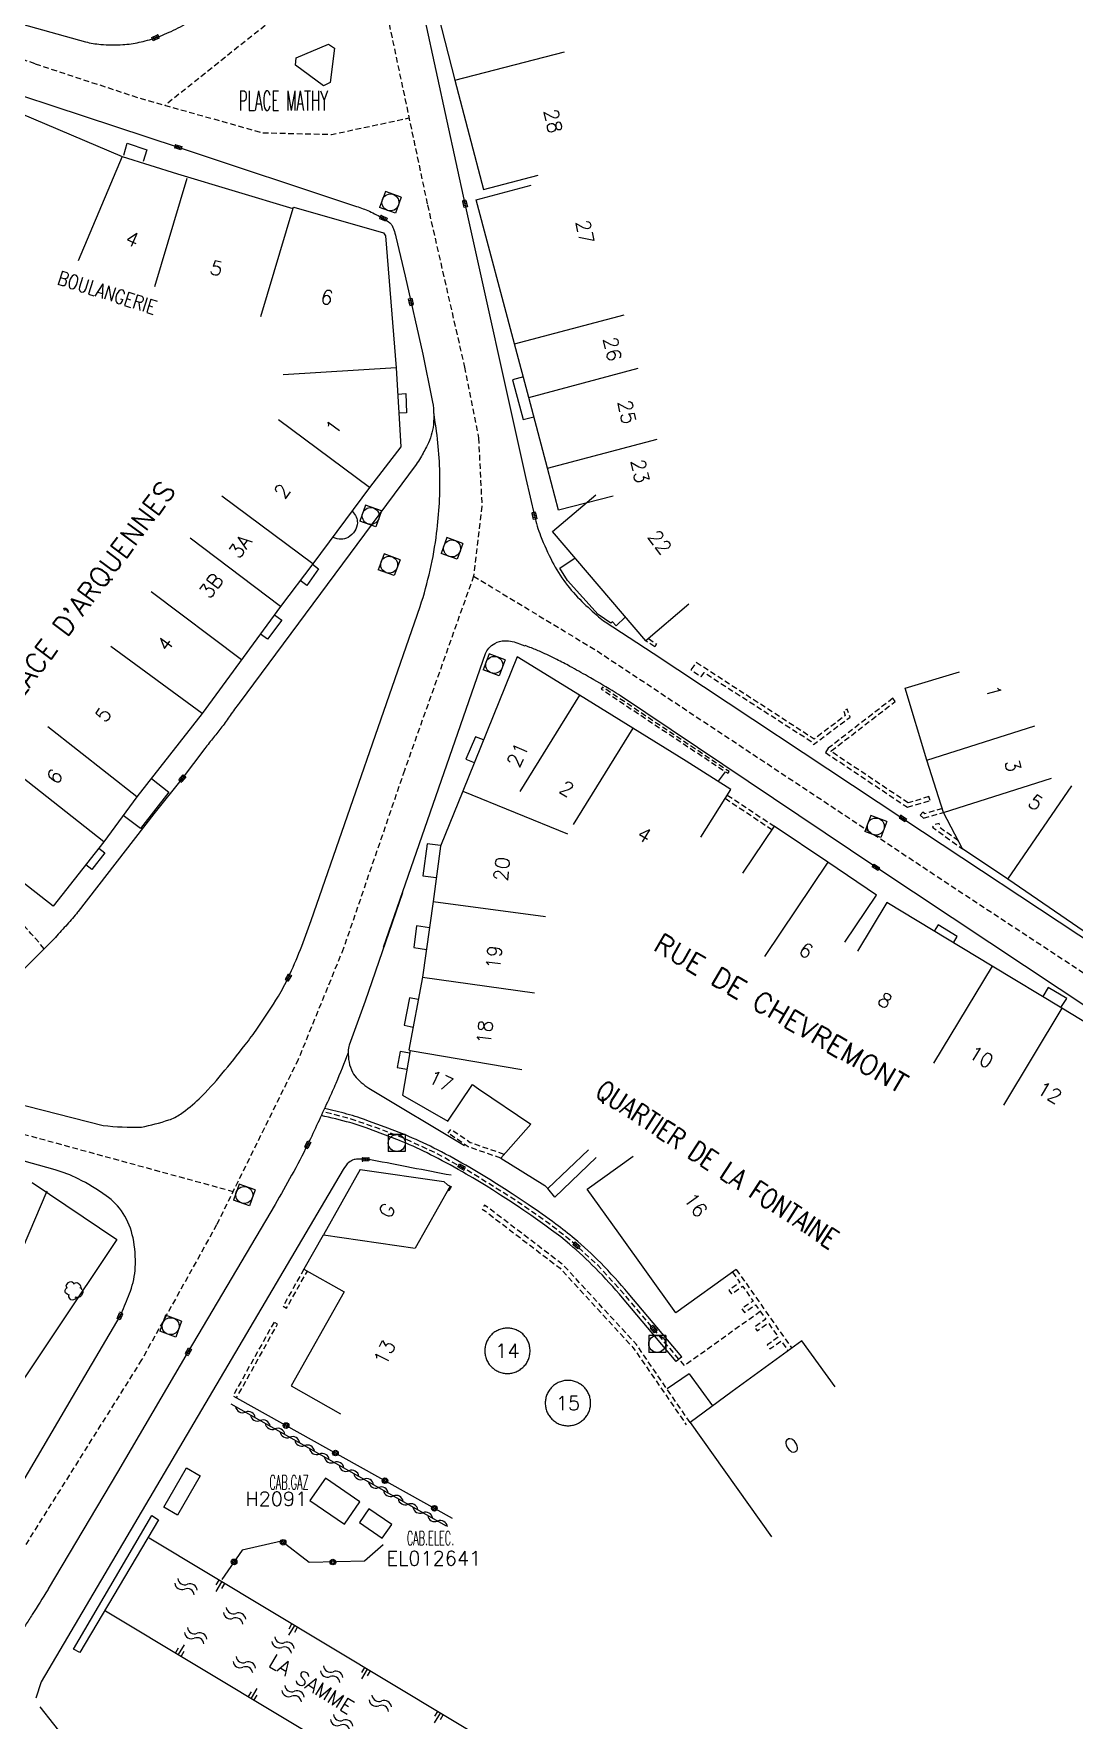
# Model space of a CAD drawing. Header units: millimetres. Extents: x 143000 to 144000, y 139000 to 140000.
# Drawn here: x 143335.3 to 143427.2, y 139594.8 to 139743.7 of the extents above; entities that cross this region are included whole.
import ezdxf
from ezdxf.enums import TextEntityAlignment as Align

# ---------------------------------------------------------------- set-up
doc = ezdxf.new("R2010")
doc.units = ezdxf.units.MM
doc.linetypes.add('DASHED', pattern=[0.75, 0.5, -0.25])
doc.layers.get('0').update_dxf_attribs({"linetype": 'CONTINUOUS'})
for name, color, linetype in [('W0001', 6, 'DASHED'), ('W0008', 7, 'CONTINUOUS'), ('W0100', 7, 'CONTINUOUS'), ('W0112', 1, 'DASHED'), ('W0120', 7, 'CONTINUOUS'), ('W0211', 2, 'CONTINUOUS'), ('W0300', 7, 'CONTINUOUS'), ('W0310', 3, 'CONTINUOUS'), ('W0322', 7, 'CONTINUOUS'), ('W0400', 7, 'CONTINUOUS'), ('W0420', 7, 'CONTINUOUS'), ('W0500', 5, 'DASHED'), ('W0515', 5, 'CONTINUOUS'), ('W0984', 7, 'CONTINUOUS'), ('W0989', 7, 'CONTINUOUS'), ('W0991', 7, 'CONTINUOUS'), ('W1102', 7, 'CONTINUOUS')]:
    doc.layers.add(name, color=color, linetype=linetype)
doc.styles.get("Standard").update_dxf_attribs({"font": 'romans.shx', "width": 0.85})

# ---------------------------------------------------------------- blocks, each defined once
blk = doc.blocks.new('T420')
for p, q in [((0.75, 0.75), (-0.75, 0.75)), ((-0.75, 0.75), (-0.75, -0.75)), ((0.75, 0.75), (0.75, -0.75)), ((0.75, -0.75), (-0.75, -0.75))]:
    blk.add_line(p, q)
blk.add_ellipse((0, 0), major_axis=(-0.53, 0.53), ratio=1, start_param=3.926991, end_param=10.210176)
blk = doc.blocks.new('T400')
for p, q in [((-0.15, 0.3), (0.15, 0.3)), ((-0.15, -0.25), (-0.15, 0.3)), ((-0.15, 0.15), (0.15, 0.15)), ((-0.15, 0), (0.15, 0)), ((0.15, 0.3), (0.15, -0.25)), ((-0.15, -0.15), (0.15, -0.15)), ((-0.15, -0.25), (-0.15, -0.3)), ((-0.15, -0.3), (0.15, -0.3)), ((0.15, -0.3), (0.15, -0.25))]:
    blk.add_line(p, q)
blk = doc.blocks.new('T300')
for p, q in [((-0.8, 0.51), (-0.86, 0.34)), ((-0.86, 0.34), (-0.86, 0.17)), ((-0.86, 0.17), (-0.74, 0.06)), ((-0.69, 0.63), (-0.8, 0.51)), ((-0.8, -0.06), (-0.74, 0.06)), ((-0.74, 0.06), (-0.69, 0.11)), ((-0.57, 0.69), (-0.69, 0.63)), ((-0.46, 0.69), (-0.57, 0.69)), ((-0.29, 0.63), (-0.46, 0.69)), ((-0.29, 0.63), (-0.17, 0.74)), ((-0.23, 0.57), (-0.29, 0.63)), ((-0.17, 0.74), (-0.06, 0.8)), ((-0.06, 0.8), (0.06, 0.8)), ((0.06, 0.8), (0.23, 0.74)), ((0.23, 0.74), (0.34, 0.63)), ((0.34, 0.63), (0.4, 0.51)), ((0.46, 0.46), (0.34, 0.46)), ((0.4, 0.51), (0.4, 0.46)), ((0.57, 0.4), (0.46, 0.46)), ((0.57, 0.4), (0.69, 0.29)), ((0.69, 0.29), (0.74, 0.17)), ((0.74, 0.06), (0.69, -0.17)), ((0.74, 0.17), (0.74, 0.06)), ((-0.8, -0.17), (-0.8, -0.06)), ((-0.8, -0.23), (-0.8, -0.17)), ((-0.74, -0.34), (-0.8, -0.23)), ((-0.69, -0.4), (-0.74, -0.34)), ((-0.51, -0.46), (-0.69, -0.4)), ((-0.4, -0.46), (-0.51, -0.46)), ((-0.4, -0.46), (-0.34, -0.46)), ((-0.34, -0.46), (-0.34, -0.4)), ((-0.34, -0.51), (-0.34, -0.46)), ((-0.29, -0.63), (-0.34, -0.51)), ((-0.17, -0.74), (-0.29, -0.63)), ((-0.06, -0.8), (-0.17, -0.74)), ((0.06, -0.8), (-0.06, -0.8)), ((0.17, -0.74), (0.06, -0.8)), ((0.23, -0.69), (0.17, -0.74)), ((0.29, -0.46), (0.23, -0.46)), ((0.29, -0.63), (0.23, -0.69)), ((0.46, -0.4), (0.29, -0.46)), ((0.34, -0.51), (0.29, -0.63)), ((0.34, -0.51), (0.34, -0.46)), ((0.57, -0.34), (0.46, -0.4)), ((0.63, -0.29), (0.57, -0.34)), ((0.69, -0.17), (0.63, -0.29))]:
    blk.add_line(p, q)
blk = doc.blocks.new('t211o')
at = {"color": 0, "linetype": 'Continuous'}
for p, q in [((-0.29, 0.5), (-0.29, 0)), ((0, 1), (0, 0)), ((0.29, 0.5), (0.29, 0))]:
    blk.add_line(p, q, dxfattribs=at)
blk = doc.blocks.new('t500o')
at = {"color": 0, "linetype": 'Continuous'}
for centre, start, end in [((-0.5, 0.625), 216.8699, 323.1301), ((0.5, -0.125), 36.8699, 143.1301), ((0.5, -0.625), 36.8699, 143.1301), ((-0.5, 0.125), 216.8699, 323.1301)]:
    blk.add_arc(centre, 0.625, start, end, dxfattribs=at)
blk = doc.blocks.new('t322o')
at = {"color": 0, "linetype": 'Continuous'}
for radius in [0.25, 0.15]:
    blk.add_circle((0, 0), radius, dxfattribs=at)
blk = doc.blocks.new('t310o')
at = {"color": 0, "linetype": 'Continuous'}
for centre, start, end in [((-0.5, 0.38), 216.8699, 323.1304), ((0.5, -0.37), 36.8699, 143.1303)]:
    blk.add_arc(centre, 0.625, start, end, dxfattribs=at)

msp = doc.modelspace()

# ---------------------------------------------------------------- linework, layer by layer
at = {"layer": 'W0001'}
msp.add_lwpolyline([(143372.33, 139761.16), (143367.9, 139756.43), (143365.14, 139751.93), (143370.08, 139728.6), (143373.35, 139714.29), (143374.59, 139708.04), (143374.88, 139702.01), (143374.15, 139695.83), (143368.05, 139678.68), (143362.67, 139662.98), (143358.67, 139653.17), (143351.47, 139638.57), (143344.85, 139626.65), (143325.15, 139595.26), (143309.08, 139568.52)], dxfattribs=at)
at = {"layer": 'W0001', "flags": 128}
for points in [[(143365.14, 139751.93), (143346.92, 139737.4)], [(143335.45, 139741.07), (143324.18, 139744.79), (143319.66, 139746.03), (143315.56, 139747.04), (143310.99, 139746.97), (143308.31, 139746.41)], [(143335.45, 139741.07), (143344.68, 139738.03), (143355.51, 139734.98), (143361.62, 139734.83), (143368.45, 139736.28)], [(143336.24, 139662.94), (143335.87, 139663.39), (143335.49, 139663.83), (143335.1, 139664.27), (143334.71, 139664.7), (143334.32, 139665.13), (143333.92, 139665.56), (143333.52, 139665.98), (143333.11, 139666.4), (143332.96, 139666.55), (143332.81, 139666.7), (143332.66, 139666.84), (143332.5, 139666.98), (143331.07, 139668.21), (143329.64, 139669.43), (143329.44, 139669.6), (143329.24, 139669.77), (143328.4, 139670.45), (143327.57, 139671.12), (143327.21, 139671.41), (143326.84, 139671.7), (143326.24, 139672.18), (143325.63, 139672.65), (143325.51, 139672.73), (143325.39, 139672.82), (143322.1, 139675.09), (143315.95, 139679.33), (143304.6, 139687.02), (143287.16, 139699.65)], [(143374.15, 139695.83), (143384.98, 139689.28), (143416.75, 139668.21), (143438.05, 139654.18), (143441.4, 139651.42), (143444.89, 139648.22), (143451.36, 139640.89), (143472.22, 139618.5), (143496.8, 139592.63), (143504.65, 139584.35), (143510.9, 139577.96), (143516.86, 139572.22), (143521.37, 139568.44), (143525.66, 139565.02), (143532.49, 139559.86), (143540.27, 139555.21), (143547.47, 139551.07), (143558.59, 139545.47), (143602.58, 139522.29), (143681.17, 139481.38), (143697.75, 139471.5), (143702.98, 139467.28), (143708.29, 139462.92), (143713.67, 139457.4), (143721.88, 139448.39), (143736.21, 139431.97), (143746.24, 139420.92), (143751.76, 139416.05), (143756.2, 139412.93), (143761.72, 139409.66), (143766.38, 139407.55), (143771.61, 139406.1), (143776.92, 139405.23), (143786.52, 139404.36), (143800.62, 139403.12), (143813.93, 139401.3), (143825.33, 139395.74)], [(143300.39, 139651.06), (143310.21, 139651.06), (143317.84, 139650.55), (143324.67, 139649.24), (143352.92, 139641.52)], [(143399.46, 139630.92), (143392.77, 139626.13), (143389.92, 139629.52), (143387.55, 139632.33), (143385.14, 139634.97), (143382.83, 139637.1), (143380.79, 139638.69), (143377.79, 139640.77), (143373.67, 139643.34), (143370.81, 139644.9), (143368.02, 139646.2), (143365.51, 139647.15), (143363.36, 139647.9), (143360.86, 139648.55)]]:
    msp.add_lwpolyline(points, dxfattribs=at)
at = {"layer": 'W0008', "flags": 128}
for points in [[(143802.51, 139956.29, 0.000002), (143824.96, 139979.62, 0.000766)], [(143324.36, 139747.37), (143339.9, 139743.01, 0.049524), (143341.24, 139742.78, 0.034255), (143343.2, 139742.76, 0.03637), (143344.62, 139742.96, 0.034532), (143346.08, 139743.37, 0.024607), (143347.66, 139744.02, 0.022367), (143349.32, 139744.91, 0.01863), (143352.19, 139746.75, 0.022585), (143354.43, 139748.46, 0.005573), (143357.04, 139750.7, 0.00775), (143358.87, 139752.36, 0.002896), (143363.18, 139756.43, 0.007561), (143364.8, 139758.02), (143369.86, 139763.15)], [(143363.46, 139701.54, -0.099764), (143363.79, 139701.06, -0.111195), (143363.89, 139700.54, -0.132419), (143363.66, 139699.82, -0.122275), (143363.07, 139699.26, -0.128013), (143362.45, 139699.1, -0.114743), (143361.76, 139699.25)], [(143366.2, 139663.09), (143375.21, 139689, -0.10031), (143375.49, 139689.47, -0.078549), (143376.02, 139689.9, -0.135149), (143376.91, 139690.13, -0.092479), (143378.2, 139689.87), (143378.69, 139689.68)], [(143367.88, 139667.88), (143364.58, 139658.3), (143363.18, 139654.44, 0.083123), (143363.08, 139653.86, 0.051643), (143363.16, 139652.92, 0.071018), (143363.46, 139652.05, 0.083109), (143363.93, 139651.42, 0.019675), (143364.56, 139650.87, 0.038514), (143364.9, 139650.62), (143373.36, 139645.56)], [(143363.08, 139653.74, -0.005183), (143361.99, 139651.05, -0.009719), (143361.36, 139649.64, -0.000599), (143359.65, 139645.94, -0.007349), (143359.5, 139645.64, -0.008216), (143358.09, 139642.94, -0.008457), (143356.63, 139640.37), (143348.97, 139627.37), (143342.71, 139616.72), (143336.61, 139606.42, -0.005363), (143336.56, 139606.34, -0.000198), (143335.2, 139604.16, -0.010902), (143334.59, 139603.22, -0.006012), (143333.42, 139601.56)], [(143392.53, 139626.92), (143387.8, 139632.54), (143387.51, 139632.88), (143387.21, 139633.22), (143386.91, 139633.56), (143386.61, 139633.89), (143386.31, 139634.22), (143386, 139634.55), (143385.68, 139634.88), (143385.37, 139635.2), (143385.09, 139635.48), (143384.81, 139635.76), (143384.52, 139636.03), (143384.23, 139636.3), (143383.94, 139636.57), (143383.64, 139636.83), (143383.34, 139637.09), (143383.04, 139637.35), (143382.84, 139637.52), (143382.64, 139637.68), (143382.44, 139637.84), (143382.24, 139638.01), (143382.04, 139638.16), (143381.83, 139638.32), (143381.62, 139638.48), (143381.42, 139638.63), (143381.11, 139638.86), (143380.81, 139639.08), (143380.5, 139639.3), (143380.2, 139639.52), (143379.89, 139639.73), (143379.58, 139639.95), (143379.27, 139640.16), (143378.96, 139640.37), (143378.27, 139640.84), (143377.57, 139641.3), (143376.87, 139641.75), (143376.17, 139642.2), (143375.59, 139642.56), (143375.01, 139642.92), (143374.42, 139643.27), (143373.83, 139643.62), (143373.48, 139643.82), (143373.12, 139644.02), (143372.76, 139644.22), (143372.41, 139644.42), (143372.05, 139644.62), (143371.68, 139644.81), (143371.32, 139645), (143370.96, 139645.19), (143370.65, 139645.34), (143370.34, 139645.5), (143370.02, 139645.65), (143369.71, 139645.8), (143369.39, 139645.95), (143369.08, 139646.09), (143368.76, 139646.23), (143368.44, 139646.37), (143368.14, 139646.5), (143367.83, 139646.62), (143366.36, 139647.18), (143364.89, 139647.73), (143364.66, 139647.82), (143364.42, 139647.9), (143364.18, 139647.98), (143363.94, 139648.06), (143363.7, 139648.14), (143363.45, 139648.21), (143363.21, 139648.28), (143362.97, 139648.35), (143362.72, 139648.42), (143362.48, 139648.49), (143362.23, 139648.55), (143361.99, 139648.61), (143361.74, 139648.67), (143361.5, 139648.73), (143361.25, 139648.78), (143361, 139648.83, 0.012676), (143361, 139648.83, 0.012676)], [(143309.89, 139572.5), (143318.94, 139587.74), (143319.71, 139589.18, 0.010529), (143320.12, 139589.96, 0.026535), (143320.25, 139590.28, 0.027654), (143320.35, 139590.61, 0.011736), (143320.52, 139591.4), (143320.8, 139592.82), (143339.53, 139624.71), (143342.94, 139630.51, 0.034209), (143343.16, 139630.97, 0.009146), (143343.86, 139632.72, 0.077237), (143344.29, 139634.81, 0.062995), (143344.09, 139637.41, 0.09104), (143343.21, 139639.58, 0.098258), (143341.72, 139641.14, 0.036491), (143339.25, 139642.63, 0.048643), (143337.23, 139643.41), (143322.57, 139647.52), (143321.71, 139647.71), (143316.49, 139648.44)], [(143372.16, 139642.94, -0.000387), (143365.21, 139644.28, 0.031122), (143364.61, 139644.35, 0.015683), (143363.82, 139644.35, 0.056555), (143363.6, 139644.32, 0.121467), (143363.15, 139644.08, 0.076885), (143362.64, 139643.46), (143335.99, 139598.21), (143335.52, 139596.79)]]:
    msp.add_lwpolyline(points, format="xyb", dxfattribs=at)
at = {"layer": 'W0008'}
for points in [[(143374.8, 139758.83), (143371.92, 139755.62, 0.051024), (143371.09, 139754.47, 0.033698), (143370.14, 139752.54, 0.039352), (143369.7, 139751.18, 0.041476), (143369.49, 139749.84, 0.035346), (143369.5, 139747.4, 0.034948), (143369.85, 139744.95), (143371.79, 139736), (143373.39, 139728.71), (143378.77, 139704.45), (143379.52, 139701.15, 0.036799), (143380.07, 139699.38, 0.027363), (143381.1, 139697.11, 0.039544), (143382.27, 139695.24, 0.03993), (143383.71, 139693.6, 0.012981), (143385.18, 139692.25, 0.034439), (143385.78, 139691.79), (143389.99, 139689.02), (143412.04, 139674.44), (143429.3, 139663.01)], [(143323.24, 139741.9), (143348.07, 139733.7), (143363.83, 139728.48, -0.025506), (143364.95, 139728.04, -0.022358), (143366.18, 139727.42, -0.044477), (143366.75, 139727.03, -0.099476), (143366.95, 139726.79, -0.038479), (143367.11, 139726.41, -0.024812), (143367.29, 139725.79), (143368.11, 139722.31), (143369.66, 139715.44), (143370.48, 139711.49, -0.076327), (143370.6, 139709.2, -0.092392), (143370.06, 139707.38, -0.015263), (143369.47, 139706.28, -0.026974), (143369.08, 139705.69), (143355.41, 139687.24), (143353.46, 139684.63, 0.006397), (143352.67, 139683.54, -0.006885), (143351.94, 139682.53, -0.011696), (143351.2, 139681.59, 0.011199), (143350.43, 139680.61), (143348.44, 139677.98), (143345.93, 139674.84), (143339.25, 139666.22, -0.01091), (143339.2, 139666.17, -0.000505), (143338.29, 139665.08, 0.032218), (143337.24, 139663.94), (143337.23, 139663.96, 0.224297), (143337.24, 139663.94, -0.546115), (143337.24, 139663.94), (143327.98, 139654.68)], [(143323.91, 139651.81), (143341.44, 139647.34, 0.322697), (143341.45, 139647.34, -0.033416), (143341.46, 139647.35), (143341.46, 139647.35, 0.042316), (143344.83, 139647.2, 0.0339), (143347.25, 139647.83, 0.073305), (143348.29, 139648.35, 0.039229), (143349.92, 139649.7, 0.027678), (143351.94, 139651.89, 0.007302), (143353.99, 139654.46, 0.013053), (143355.08, 139655.93, 0.015535), (143356.92, 139658.76, 0.028221), (143357.8, 139660.4, 0.012572), (143358.86, 139662.86, 0.012298), (143359.82, 139665.43), (143369.44, 139693.16, 0.047464), (143370.89, 139699.63, 0.03779), (143371.17, 139704.95, 0.03869), (143370.63, 139710.24, -5.227727)], [(143498.02, 139587.04), (143479.6, 139606.6), (143442.74, 139645.75), (143439.93, 139648.63, 0.009673), (143438.65, 139649.9, 0.007891), (143437.02, 139651.4, 0.015647), (143435.3, 139652.84, 0.012507), (143433.05, 139654.52, 0.002765), (143430.36, 139656.41, 0.005213), (143428.91, 139657.38), (143419.71, 139663.46), (143409.67, 139670.13), (143387.11, 139685.28, 0.013434), (143386.38, 139685.74, 0.004581), (143384.21, 139687, 0.005693), (143382.66, 139687.87, 0.007782), (143381.51, 139688.47, 0.010541), (143380.08, 139689.15, 0.016381), (143379.13, 139689.54), (143378.7, 139689.7)]]:
    msp.add_lwpolyline(points, format="xyb", dxfattribs=at)
at = {"layer": 'W0008', "flags": 128}
msp.add_lwpolyline([(143361.48, 139739.41), (143360.89, 139739.12), (143358.43, 139740.95), (143358.49, 139741.6), (143361.33, 139742.8), (143361.87, 139742.43)], close=True, dxfattribs=at)
for points in [[(143343.27, 139732.99), (143343.58, 139734.05), (143345.31, 139733.46), (143344.98, 139732.45)], [(143387.54, 139692.2), (143386.74, 139691.45), (143386.4, 139691.79), (143386.26, 139691.69), (143385.16, 139692.45), (143382.45, 139695.45), (143381.76, 139696.53), (143383.11, 139697.46)], [(143395.77, 139677.72), (143396.39, 139678.56)], [(143392.04, 139626.5), (143387.3, 139632.12), (143387.02, 139632.46), (143386.72, 139632.79), (143386.43, 139633.13), (143386.13, 139633.46), (143385.83, 139633.78), (143385.53, 139634.11), (143385.22, 139634.43), (143384.91, 139634.74), (143384.63, 139635.02), (143384.35, 139635.29), (143384.07, 139635.56), (143383.79, 139635.83), (143383.5, 139636.09), (143383.21, 139636.35), (143382.92, 139636.6), (143382.62, 139636.85), (143382.23, 139637.18), (143381.84, 139637.5), (143381.44, 139637.81), (143381.03, 139638.11), (143380.43, 139638.55), (143379.82, 139638.99), (143379.21, 139639.41), (143378.59, 139639.84), (143377.91, 139640.3), (143377.22, 139640.75), (143376.52, 139641.2), (143375.82, 139641.65), (143375.25, 139642.01), (143374.67, 139642.36), (143374.09, 139642.71), (143373.51, 139643.05), (143373.16, 139643.26), (143372.8, 139643.46), (143372.45, 139643.66), (143372.09, 139643.85), (143371.74, 139644.04), (143371.38, 139644.23), (143371.02, 139644.42), (143370.66, 139644.61), (143370.36, 139644.76), (143370.05, 139644.91), (143369.74, 139645.06), (143369.43, 139645.21), (143369.12, 139645.36), (143368.81, 139645.5), (143368.5, 139645.64), (143368.19, 139645.78), (143367.89, 139645.9), (143367.6, 139646.01), (143366.13, 139646.57), (143364.67, 139647.12), (143364.49, 139647.19), (143364.31, 139647.25), (143364.14, 139647.31), (143363.96, 139647.37), (143363.78, 139647.43), (143363.6, 139647.48), (143363.42, 139647.53), (143363.24, 139647.59), (143362.93, 139647.67), (143362.61, 139647.75), (143362.29, 139647.84), (143361.98, 139647.92), (143361.66, 139647.99), (143361.34, 139648.07), (143361.02, 139648.14), (143360.7, 139648.22)], [(143381.31, 139641.02), (143384.98, 139644.51)], [(143336.47, 139641.54), (143333.3, 139634.05), (143300.54, 139643.09)], [(143381.31, 139641.02), (143380.7, 139641.78)], [(143392.53, 139626.92), (143392.04, 139626.5)], [(143393.17, 139625.42), (143391.23, 139624.08)], [(143393.17, 139625.42), (143395.25, 139622.59)], [(143363.96, 139580.89), (143350.65, 139586.76), (143338.31, 139592.95), (143335.88, 139596.02)]]:
    msp.add_lwpolyline(points, dxfattribs=at)
at = {"layer": 'W0008'}
for points in [[(143378.55, 139713.43), (143377.59, 139713.17), (143378.53, 139709.66), (143379.48, 139709.91)], [(143367.46, 139711.91), (143368.16, 139711.95), (143368.23, 139710.26), (143367.56, 139710.22)], [(143359.93, 139696.89), (143360.47, 139696.49), (143359.42, 139695.02), (143358.85, 139695.45)], [(143356.58, 139692.42), (143357.22, 139691.94), (143355.96, 139690.26), (143355.33, 139690.72)], [(143375.02, 139681.37), (143374.32, 139681.65), (143373.47, 139679.67), (143374.21, 139679.37)], [(143345.71, 139677.97), (143347.25, 139676.77), (143344.76, 139673.56), (143343.22, 139674.69)], [(143341.08, 139671.82), (143341.6, 139671.41), (143340.44, 139669.95), (143339.92, 139670.35)], [(143371.23, 139672.06), (143370.06, 139672.21), (143369.68, 139669.38), (143370.86, 139669.23)], [(143370.26, 139664.8), (143369.11, 139664.96), (143368.87, 139663.04), (143369.99, 139662.88)], [(143416.51, 139663.46), (143416.84, 139664.02), (143415.16, 139665.04), (143414.82, 139664.48)], [(143426, 139657.76), (143426.52, 139658.56), (143424.88, 139659.53), (143424.39, 139658.71)], [(143369.27, 139658.45), (143368.49, 139658.6), (143368.01, 139656.18), (143368.82, 139656.03)], [(143368.51, 139653.71), (143367.67, 139653.86), (143367.42, 139652.46), (143368.27, 139652.31)]]:
    msp.add_lwpolyline(points, dxfattribs=at)
at = {"layer": 'W0100', "flags": 128}
for points in [[(143375.2, 139756.68), (143372.09, 139753.37), (143371.31, 139749.82), (143371.5, 139745.5), (143371.02, 139745.36), (143372.51, 139739.62), (143375.03, 139729.98), (143379.86, 139731.24)], [(143323.16, 139741.08), (143328.1, 139739.09), (143334.13, 139736.7), (143343.14, 139732.88), (143348.03, 139731.34), (143358.21, 139728.3), (143358.28, 139728.41), (143366.2, 139726.15), (143366.39, 139725.87), (143367.32, 139714.21), (143367.74, 139707.25), (143364.96, 139703.65), (143359.96, 139696.92), (143357.12, 139693.16), (143350.2, 139683.71), (143344.44, 139676.35), (143341.52, 139672.37), (143337.03, 139666.69), (143333.11, 139669.8)], [(143386.48, 139702.9), (143381.64, 139701.65), (143380.68, 139705.37), (143379.03, 139711.61), (143377.77, 139716.33), (143374.39, 139729.06), (143379.22, 139730.34)], [(143393.16, 139693.36), (143389.36, 139690.12), (143381.13, 139699.78), (143384.94, 139703.02)], [(143394.21, 139672.78), (143396.87, 139677.01), (143392.91, 139679.49), (143383.51, 139685.32), (143378.01, 139688.71), (143373.19, 139676.86), (143371.22, 139672.01), (143370.58, 139667.1), (143369.64, 139660.44), (143368.44, 139654.02), (143368.55, 139653.95), (143367.88, 139650), (143371.87, 139647.73)], [(143430.87, 139668.58), (143428.04, 139664.46), (143421.3, 139669.08), (143417.31, 139671.76), (143415.63, 139674.97), (143414.16, 139679.59), (143412.26, 139685.94), (143417.05, 139687.38)], [(143371.87, 139647.73), (143374.05, 139650.95), (143374.58, 139650.58), (143379.2, 139647.45), (143376.57, 139644.45), (143380.43, 139642.04), (143380.7, 139641.78), (143384.29, 139645.18)], [(143397.34, 139634.63), (143391.99, 139630.8), (143386.96, 139637.82), (143384.18, 139641.71), (143388.24, 139644.62)], [(143364.14, 139643.45), (143360.9, 139637.68)], [(143364.14, 139643.45), (143371.52, 139642.4), (143371.84, 139642.11), (143372.08, 139641.98)], [(143372.08, 139641.98), (143369, 139636.5)], [(143360.87, 139637.66), (143359.18, 139634.65), (143362.73, 139632.64), (143358.05, 139624.35), (143362.4, 139621.89)], [(143360.9, 139637.68), (143369, 139636.5)], [(143403.12, 139628.32), (143396.97, 139623.85), (143393.26, 139621.13), (143400.45, 139611.03)], [(143406.06, 139624.27), (143403.12, 139628.32), (143403.12, 139628.32)]]:
    msp.add_lwpolyline(points, dxfattribs=at)
at = {"layer": 'W0100'}
for points in [[(143406.92, 139663.53), (143409.71, 139667.68), (143405.41, 139670.57), (143400.68, 139673.76), (143397.89, 139669.61)], [(143429.12, 139650), (143431.71, 139654.28), (143426.09, 139657.68), (143419.92, 139661.41), (143410.62, 139667.01), (143408.04, 139662.73)], [(143335.2, 139642.3), (143342.65, 139637.28), (143331.8, 139621.07)]]:
    msp.add_lwpolyline(points, dxfattribs=at)
at = {"layer": 'W0100', "flags": 128}
for points in [[(143348.02, 139612.93), (143346.8, 139613.63), (143348.81, 139617.11), (143350.03, 139616.41)], [(143361.07, 139616.2), (143359.71, 139614.23), (143362.75, 139612.13), (143364.1, 139614.1)], [(143364.07, 139612.3), (143366.09, 139610.91), (143366.93, 139612.1), (143364.91, 139613.48)]]:
    msp.add_lwpolyline(points, close=True, dxfattribs=at)
at = {"layer": 'W0112'}
for points in [[(143389.6, 139690.32), (143390.3, 139689.85), (143390.14, 139689.6), (143389.36, 139690.12)], [(143415.53, 139675.31), (143413.97, 139674.86), (143413.8, 139674.99), (143413.58, 139674.72), (143413.88, 139674.47), (143415.63, 139674.97)]]:
    msp.add_lwpolyline(points, dxfattribs=at)
at = {"layer": 'W0112', "flags": 128}
for points in [[(143393.58, 139687.91), (143393.58, 139687.91), (143393.33, 139687.57), (143394.25, 139686.95), (143394.5, 139687.32), (143403.95, 139681.25), (143404.16, 139680.97), (143407.38, 139683.39), (143407.13, 139684.09), (143406.8, 139683.97), (143406.96, 139683.52), (143404.21, 139681.45), (143393.81, 139688.2), (143393.58, 139687.91)], [(143396.61, 139678.43), (143396.7, 139678.58), (143396.29, 139678.86), (143385.53, 139686.04), (143385.42, 139685.87), (143396.6, 139678.43)], [(143396.36, 139676.22), (143400.49, 139673.46)], [(143396.55, 139676.51), (143400.68, 139673.76)], [(143416.95, 139672.46), (143415.33, 139673.62), (143415.26, 139674), (143414.83, 139673.9), (143414.66, 139673.67), (143415.12, 139673.34), (143417.31, 139671.76)], [(143371.91, 139646.65), (143372.14, 139646.98)], [(143376.57, 139644.45), (143373.67, 139645.46), (143371.91, 139646.65)], [(143376.85, 139644.78), (143373.86, 139645.82), (143372.14, 139646.98)], [(143371.88, 139641.63), (143371.96, 139641.59)], [(143372.16, 139641.94), (143371.96, 139641.59)], [(143372.08, 139641.98), (143372.16, 139641.94)], [(143393.26, 139621.13), (143388.54, 139627.99), (143382.06, 139635.03), (143375.41, 139640.1), (143375.11, 139640.29), (143374.9, 139639.94), (143375.19, 139639.77), (143381.79, 139634.73), (143388.22, 139627.74), (143392.93, 139620.9)], [(143359.18, 139634.65), (143357.33, 139631.39), (143357.64, 139631.22), (143359.48, 139634.48)], [(143397.02, 139634.4), (143397.66, 139633.48), (143396.68, 139632.79), (143396.91, 139632.47), (143397.89, 139633.16), (143398.82, 139631.84), (143397.83, 139631.15), (143398.06, 139630.82), (143399.05, 139631.51), (143399.94, 139630.24), (143398.96, 139629.55), (143399.19, 139629.22), (143400.17, 139629.91), (143401.06, 139628.65), (143400.08, 139627.96), (143400.31, 139627.63), (143401.29, 139628.32), (143401.91, 139627.44)], [(143397.34, 139634.63), (143402.23, 139627.67)]]:
    msp.add_lwpolyline(points, dxfattribs=at)
at = {"layer": 'W0112'}
msp.add_lwpolyline([(143414.45, 139676.03), (143414.35, 139676.37), (143412.51, 139675.81), (143405.7, 139680.36), (143405.72, 139680.4), (143411.37, 139684.77), (143411.16, 139685.05), (143405.46, 139680.64), (143405.22, 139680.26), (143412.45, 139675.43)], close=True, dxfattribs=at)
at = {"layer": 'W0112', "flags": 128}
msp.add_lwpolyline([(143356.54, 139629.98), (143352.92, 139623.46), (143353.23, 139623.29), (143356.85, 139629.81)], close=True, dxfattribs=at)
at = {"layer": 'W0120', "flags": 128}
msp.add_lwpolyline([(143339.4, 139600.82), (143338.83, 139601.1), (143345.76, 139612.9), (143346.34, 139612.53)], close=True, dxfattribs=at)
at = {"layer": 'W0310'}
msp.add_lwpolyline([(143352.71, 139622.77), (143371.73, 139611.98)], dxfattribs=at)
at = {"layer": 'W0322'}
for points in [[(143353.23, 139623.29), (143372.26, 139612.67)], [(143366.17, 139610.33), (143364.52, 139608.86), (143359.65, 139608.76), (143357.2, 139610.64), (143353.73, 139609.86), (143351.94, 139607.26)]]:
    msp.add_lwpolyline(points, dxfattribs=at)
at = {"layer": 'W0515', "flags": 128}
for points in [[(143345.51, 139610.92), (143377.37, 139591.77)], [(143341.65, 139604.5), (143373.51, 139585.35)]]:
    msp.add_lwpolyline(points, dxfattribs=at)
at = {"layer": 'W1102', "flags": 128}
for points in [[(143372.51, 139739.62), (143382.19, 139742.13)], [(143343.14, 139732.88), (143339.24, 139723.68)], [(143348.84, 139730.95), (143345.98, 139721.37)], [(143358.21, 139728.3), (143355.35, 139718.72)], [(143377.77, 139716.33), (143387.43, 139718.9)], [(143367.32, 139714.21), (143357.34, 139713.61)], [(143379.03, 139711.61), (143388.69, 139714.19)], [(143364.96, 139703.65), (143356.94, 139709.62)], [(143380.68, 139705.37), (143390.35, 139707.93)], [(143359.96, 139696.92), (143351.93, 139702.89)], [(143357.12, 139693.16), (143349.14, 139699.18)], [(143353.66, 139688.44), (143345.68, 139694.45)], [(143350.2, 139683.71), (143342.14, 139689.62)], [(143383.51, 139685.32), (143378.24, 139676.83)], [(143344.44, 139676.35), (143336.57, 139682.52)], [(143388.21, 139682.41), (143382.94, 139673.91)], [(143414.16, 139679.59), (143423.68, 139682.62)], [(143341.52, 139672.37), (143333.68, 139678.57)], [(143415.63, 139674.97), (143425.16, 139678.01)], [(143421.3, 139669.08), (143426.96, 139677.33)], [(143373.19, 139676.86), (143382.45, 139673.08)], [(143405.41, 139670.57), (143399.84, 139662.27)], [(143370.58, 139667.1), (143380.49, 139665.8)], [(143419.92, 139661.41), (143414.75, 139652.85)], [(143369.64, 139660.44), (143379.54, 139659.04)], [(143426.09, 139657.68), (143420.92, 139649.12)], [(143368.55, 139653.95), (143378.41, 139652.29)]]:
    msp.add_lwpolyline(points, dxfattribs=at)
for points in [[(143379.14, 139627.44), (143379.14, 139627.54), (143379.13, 139627.64), (143379.12, 139627.74), (143379.1, 139627.83), (143379.08, 139627.93), (143379.06, 139628.02), (143379.03, 139628.12), (143378.99, 139628.21), (143378.95, 139628.3), (143378.91, 139628.39), (143378.86, 139628.47), (143378.81, 139628.55), (143378.75, 139628.63), (143378.69, 139628.71), (143378.62, 139628.79), (143378.56, 139628.86), (143378.49, 139628.93), (143378.41, 139628.99), (143378.33, 139629.05), (143378.25, 139629.11), (143378.17, 139629.16), (143378.09, 139629.21), (143378, 139629.25), (143377.91, 139629.29), (143377.82, 139629.33), (143377.72, 139629.36), (143377.63, 139629.38), (143377.53, 139629.4), (143377.44, 139629.42), (143377.34, 139629.43), (143377.24, 139629.44), (143377.14, 139629.44), (143377.04, 139629.44), (143376.95, 139629.43), (143376.85, 139629.42), (143376.75, 139629.4), (143376.66, 139629.38), (143376.56, 139629.36), (143376.47, 139629.33), (143376.38, 139629.29), (143376.29, 139629.25), (143376.2, 139629.21), (143376.11, 139629.16), (143376.03, 139629.11), (143375.95, 139629.05), (143375.87, 139628.99), (143375.8, 139628.93), (143375.73, 139628.86), (143375.66, 139628.79), (143375.6, 139628.71), (143375.54, 139628.63), (143375.48, 139628.55), (143375.43, 139628.47), (143375.38, 139628.39), (143375.33, 139628.3), (143375.29, 139628.21), (143375.26, 139628.12), (143375.23, 139628.02), (143375.2, 139627.93), (143375.18, 139627.83), (143375.16, 139627.74), (143375.15, 139627.64), (143375.14, 139627.54), (143375.14, 139627.44), (143375.14, 139627.35), (143375.15, 139627.25), (143375.16, 139627.15), (143375.18, 139627.05), (143375.2, 139626.96), (143375.23, 139626.86), (143375.26, 139626.77), (143375.29, 139626.68), (143375.33, 139626.59), (143375.38, 139626.5), (143375.43, 139626.42), (143375.48, 139626.33), (143375.54, 139626.25), (143375.6, 139626.17), (143375.66, 139626.1), (143375.73, 139626.03), (143375.8, 139625.96), (143375.87, 139625.9), (143375.95, 139625.84), (143376.03, 139625.78), (143376.11, 139625.73), (143376.2, 139625.68), (143376.29, 139625.64), (143376.38, 139625.6), (143376.47, 139625.56), (143376.56, 139625.53), (143376.66, 139625.5), (143376.75, 139625.48), (143376.85, 139625.47), (143376.95, 139625.45), (143377.04, 139625.45), (143377.14, 139625.44), (143377.24, 139625.45), (143377.34, 139625.45), (143377.44, 139625.47), (143377.53, 139625.48), (143377.63, 139625.5), (143377.72, 139625.53), (143377.82, 139625.56), (143377.91, 139625.6), (143378, 139625.64), (143378.09, 139625.68), (143378.17, 139625.73), (143378.25, 139625.78), (143378.33, 139625.84), (143378.41, 139625.9), (143378.49, 139625.96), (143378.56, 139626.03), (143378.62, 139626.1), (143378.69, 139626.17), (143378.75, 139626.25), (143378.81, 139626.33), (143378.86, 139626.42), (143378.91, 139626.5), (143378.95, 139626.59), (143378.99, 139626.68), (143379.03, 139626.77), (143379.06, 139626.86), (143379.08, 139626.96), (143379.1, 139627.05), (143379.12, 139627.15), (143379.13, 139627.25), (143379.14, 139627.35), (143379.14, 139627.44)], [(143384.48, 139622.83), (143384.48, 139622.93), (143384.47, 139623.02), (143384.46, 139623.12), (143384.44, 139623.22), (143384.42, 139623.31), (143384.4, 139623.41), (143384.37, 139623.5), (143384.33, 139623.59), (143384.29, 139623.68), (143384.25, 139623.77), (143384.2, 139623.86), (143384.15, 139623.94), (143384.09, 139624.02), (143384.03, 139624.1), (143383.96, 139624.17), (143383.9, 139624.24), (143383.83, 139624.31), (143383.75, 139624.37), (143383.67, 139624.43), (143383.59, 139624.49), (143383.51, 139624.54), (143383.42, 139624.59), (143383.34, 139624.64), (143383.25, 139624.68), (143383.16, 139624.71), (143383.06, 139624.74), (143382.97, 139624.77), (143382.87, 139624.79), (143382.78, 139624.81), (143382.68, 139624.82), (143382.58, 139624.83), (143382.48, 139624.83), (143382.38, 139624.83), (143382.29, 139624.82), (143382.19, 139624.81), (143382.09, 139624.79), (143382, 139624.77), (143381.9, 139624.74), (143381.81, 139624.71), (143381.72, 139624.68), (143381.63, 139624.64), (143381.54, 139624.59), (143381.45, 139624.54), (143381.37, 139624.49), (143381.29, 139624.43), (143381.21, 139624.37), (143381.14, 139624.31), (143381.07, 139624.24), (143381, 139624.17), (143380.94, 139624.1), (143380.88, 139624.02), (143380.82, 139623.94), (143380.77, 139623.86), (143380.72, 139623.77), (143380.67, 139623.68), (143380.63, 139623.59), (143380.6, 139623.5), (143380.57, 139623.41), (143380.54, 139623.31), (143380.52, 139623.22), (143380.5, 139623.12), (143380.49, 139623.02), (143380.48, 139622.93), (143380.48, 139622.83), (143380.48, 139622.73), (143380.49, 139622.63), (143380.5, 139622.53), (143380.52, 139622.44), (143380.54, 139622.34), (143380.57, 139622.25), (143380.6, 139622.15), (143380.63, 139622.06), (143380.67, 139621.97), (143380.72, 139621.89), (143380.77, 139621.8), (143380.82, 139621.72), (143380.88, 139621.64), (143380.94, 139621.56), (143381, 139621.49), (143381.07, 139621.41), (143381.14, 139621.35), (143381.21, 139621.28), (143381.29, 139621.22), (143381.37, 139621.17), (143381.45, 139621.11), (143381.54, 139621.06), (143381.63, 139621.02), (143381.72, 139620.98), (143381.81, 139620.95), (143381.9, 139620.91), (143382, 139620.89), (143382.09, 139620.87), (143382.19, 139620.85), (143382.29, 139620.84), (143382.38, 139620.83), (143382.48, 139620.83), (143382.58, 139620.83), (143382.68, 139620.84), (143382.78, 139620.85), (143382.87, 139620.87), (143382.97, 139620.89), (143383.06, 139620.91), (143383.16, 139620.95), (143383.25, 139620.98), (143383.34, 139621.02), (143383.42, 139621.06), (143383.51, 139621.11), (143383.59, 139621.17), (143383.67, 139621.22), (143383.75, 139621.28), (143383.83, 139621.35), (143383.9, 139621.41), (143383.96, 139621.49), (143384.03, 139621.56), (143384.09, 139621.64), (143384.15, 139621.72), (143384.2, 139621.8), (143384.25, 139621.89), (143384.29, 139621.97), (143384.33, 139622.06), (143384.37, 139622.15), (143384.4, 139622.25), (143384.42, 139622.34), (143384.44, 139622.44), (143384.46, 139622.53), (143384.47, 139622.63), (143384.48, 139622.73), (143384.48, 139622.83)]]:
    msp.add_lwpolyline(points, close=True, dxfattribs=at)

# ---------------------------------------------------------------- block references
at = {"layer": 'W0211'}
for p, rotation in [((143351.94, 139607.05), 148.9950074948261), ((143358.37, 139603.19), 148.9950074948261), ((143348.08, 139600.63), 328.9950074948261), ((143364.8, 139599.33), 148.9950074948261), ((143354.51, 139596.77), 328.9950074948261), ((143371.23, 139595.46), 148.9950074948261)]:
    msp.add_blockref('t211o', p, dxfattribs=dict(at, rotation=rotation))
at = {"layer": 'W0300', "rotation": 340.00048664339}
msp.add_blockref('T300', (143338.92, 139632.69), dxfattribs=at)
at = {"layer": 'W0310', "rotation": 330.4348060414443}
for p in [(143354.01, 139622.03), (143355.32, 139621.29), (143356.62, 139620.55), (143357.93, 139619.81), (143359.23, 139619.07), (143360.54, 139618.33), (143361.84, 139617.59), (143363.15, 139616.85), (143364.45, 139616.11), (143365.75, 139615.37), (143367.06, 139614.63), (143368.36, 139613.89), (143369.67, 139613.15), (143370.97, 139612.41)]:
    msp.add_blockref('t310o', p, dxfattribs=at)
at = {"layer": 'W0322'}
for p, rotation in [((143357.6, 139620.85), 330.8309112637943), ((143361.96, 139618.42), 330.8309112637943), ((143366.33, 139615.98), 330.8309112637943), ((143370.69, 139613.54), 330.8309112637943), ((143357.34, 139610.54), 142.4325850865941), ((143353.01, 139608.81), 235.4069761807192), ((143361.73, 139608.8), 181.2107385480051)]:
    msp.add_blockref('t322o', p, dxfattribs=dict(at, rotation=rotation))
at = {"layer": 'W0400'}
for p, rotation in [((143346.08, 139743.37), 115.411071281305), ((143348.07, 139733.7), 252.084723789635), ((143373.39, 139728.71), 192.5762342614495), ((143366.18, 139727.42), 245.8232669225164), ((143368.61, 139720.05), 12.79314838786419), ((143379.52, 139701.15), 192.9038637390348), ((143348.44, 139677.98), 321.2739719929924), ((143412.04, 139674.44), 236.4299576858186), ((143409.67, 139670.13), 56.41550203978282), ((143357.8, 139660.4), 328.7137169775808), ((143359.5, 139645.64), 331.4242625022906), ((143364.61, 139644.35), 271.267228125566), ((143373.09, 139643.67), 60.46744539804161), ((143383.24, 139636.75), 228.9805714961286), ((143342.94, 139630.51), 157.417075179394), ((143390.05, 139629.36), 220.1189374398896), ((143348.97, 139627.37), 329.559266877971)]:
    msp.add_blockref('T400', p, dxfattribs=dict(at, rotation=rotation))
at = {"layer": 'W0420'}
for p, rotation in [((143366.81, 139728.83), 340.00048664339), ((143365.07, 139701.15), 340.00048664339), ((143372.25, 139698.28), 340.0004866433957), ((143366.7, 139696.84), 340.00048664339), ((143375.97, 139688), 340.00048664339), ((143409.66, 139673.73), 340.0004866434057), ((143353.91, 139641.2), 340.00048664339), ((143347.41, 139629.62), 340.00048664339)]:
    msp.add_blockref('T420', p, dxfattribs=dict(at, rotation=rotation))
for p in [(143367.37, 139645.79), (143390.36, 139628.06)]:
    msp.add_blockref('T420', p, dxfattribs=at)
at = {"layer": 'W0500'}
for p, rotation in [((143348.77, 139606.62), 328.9950074946529), ((143353.05, 139604.05), 328.9950074946529), ((143349.62, 139602.29), 329.2171166478796), ((143357.34, 139601.47), 328.9950074946529), ((143353.92, 139599.73), 329.2171166478796), ((143361.62, 139598.9), 328.9950074946529), ((143358.22, 139597.17), 329.2171166478796), ((143365.91, 139596.32), 328.9950074946529), ((143362.51, 139594.61), 329.2171166478796)]:
    msp.add_blockref('t500o', p, dxfattribs=dict(at, rotation=rotation))

# ---------------------------------------------------------------- texts
msp.add_text('LA SAMME', height=1.25, rotation=328.5, dxfattribs=at).set_placement((143359.84, 139598.02), align=Align.MIDDLE)
at = {"layer": 'W0984', "width": 0.8}
msp.add_text('BOULANGERIE', height=1.25, rotation=342.3616, dxfattribs=at).set_placement((143341.81, 139720.86), align=Align.MIDDLE)
at = {"layer": 'W0984', "width": 0.5}
for s, p in [('CAB.GAZ', (143357.86, 139615.83)), ('CAB.ELEC.', (143370.35, 139610.9))]:
    msp.add_text(s, height=1.25, dxfattribs=at).set_placement(p, align=Align.MIDDLE)
at = {"layer": 'W0984'}
for s, p in [('H2091', (143356.73, 139614.37)), ('EL012641', (143370.64, 139609.13))]:
    msp.add_text(s, height=1.25, dxfattribs=at).set_placement(p, align=Align.MIDDLE)
at = {"layer": 'W0989', "width": 0.5}
msp.add_text('PLACE MATHY', height=1.75, dxfattribs=at).set_placement((143357.35, 139737.81), align=Align.MIDDLE)
msp.add_text('PLACE MATHY', height=1.75, dxfattribs=at).set_placement((143357.35, 139737.81), align=Align.MIDDLE)
at = {"layer": 'W0989'}
for s, rotation, p in [("GRAND PLACE D'ARQUENNES", 53.28, (143337.27, 139690.39)), ('RUE DE CHEVREMONT', 329.67, (143401.28, 139657.24))]:
    msp.add_text(s, height=1.75, rotation=rotation, dxfattribs=at).set_placement(p, align=Align.MIDDLE)
at = {"layer": 'W0989', "width": 0.8}
msp.add_text('QUARTIER DE LA FONTAINE', height=1.75, rotation=326.8093, dxfattribs=at).set_placement((143395.6, 139643.82), align=Align.MIDDLE)
at = {"layer": 'W0991'}
for s, rotation, p in [('28', 283.14, (143381.18, 139736.01)), ('27', 282.474, (143383.97, 139726.22)), ('4', 336.96, (143344.02, 139725.56)), ('5', 345.6, (143351.45, 139723.01)), ('6', 345.6, (143361.21, 139720.46)), ('26', 282.474, (143386.41, 139715.89)), ('25', 282.474, (143387.69, 139710.32)), ('1', 54, (143361.79, 139709.02)), ('23', 282.474, (143388.85, 139705.1)), ('2', 54, (143357.26, 139703.34)), ('22', 307.26, (143390.59, 139698.83)), ('3A', 54, (143353.54, 139698.46)), ('3B', 54, (143350.99, 139694.98)), ('4', 54, (143346.92, 139689.87)), ('1', 284.4, (143420.08, 139685.65)), ('5', 54, (143341.46, 139683.6)), ('21', 66.06, (143378.04, 139680.07)), ('6', 54, (143337.17, 139678.15)), ('3', 284.4, (143421.76, 139679.1)), ('2', 328.86, (143382.38, 139677.07)), ('5', 326.7, (143423.77, 139675.85)), ('4', 328.86, (143389.23, 139673)), ('20', 83.97, (143376.64, 139669.97)), ('19', 83.97, (143375.95, 139662.19)), ('6', 328.86, (143403.51, 139662.79)), ('8', 328.86, (143410.48, 139658.38)), ('18', 83.97, (143375.13, 139655.57)), ('10', 328.86, (143418.96, 139653.39)), ('17', 334.4785, (143371.26, 139651.28)), ('17', 334.4785, (143371.26, 139651.28)), ('12', 328.86, (143425, 139650.25)), ('G', 60.7033, (143366.49, 139639.83)), ('16', 305.6033, (143393.77, 139640.33)), ('13', 63.9, (143366.29, 139627.31)), ('O', 35.4307, (143402.23, 139619.09))]:
    msp.add_text(s, height=1.25, rotation=rotation, dxfattribs=at).set_placement(p, align=Align.MIDDLE)
for s, p in [('14', (143377.14, 139627.44)), ('15', (143382.48, 139622.83))]:
    msp.add_text(s, height=1.25, dxfattribs=at).set_placement(p, align=Align.MIDDLE)

doc.saveas('drawing.dxf')
